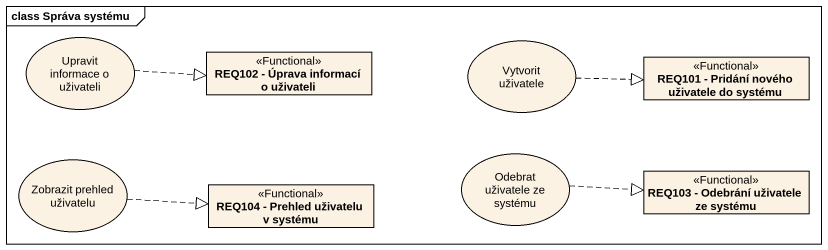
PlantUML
@startuml
mainframe class Správa systému
allowmixing
hide circle
hide empty members
usecase "Upravit informace o uživateli" as Upravit_informace_o
class "REQ102 - Úprava informací o uživateli" as REQ102_Úprava_informací_o <<Functional>>
usecase "Vytvorit uživatele" as Vytvorit_uživatele
class "REQ101 - Pridání nového uživatele do systému" as REQ101_Pridání_nového <<Functional>>
usecase "Zobrazit prehled uživatelu" as Zobrazit_prehled_uživatelu
usecase "Odebrat uživatele ze systému" as Odebrat_uživatele_ze_systému
class "REQ103 - Odebrání uživatele ze systému" as REQ103_Odebrání_uživatele <<Functional>>
class "REQ104 - Prehled uživatelu v systému" as REQ104_Prehled_uživatelu_v <<Functional>>
Upravit_informace_o .right.|> REQ102_Úprava_informací_o
Vytvorit_uživatele .right.|> REQ101_Pridání_nového
Zobrazit_prehled_uživatelu .right.|> REQ104_Prehled_uživatelu_v
Odebrat_uživatele_ze_systému .right.|> REQ103_Odebrání_uživatele
@enduml
